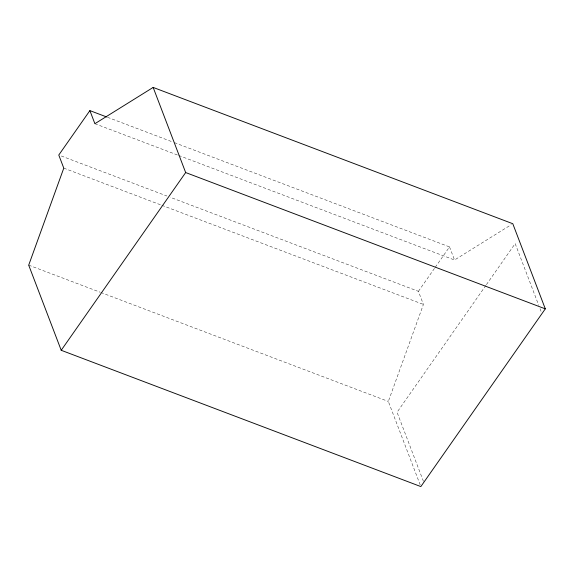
<?xml version="1.0" encoding="UTF-8"?>
<svg xmlns="http://www.w3.org/2000/svg" width="574" height="574" viewBox="0 0 574 574"><rect width="100%" height="100%" fill="white"/><g stroke="black" fill="none" stroke-linecap="round" stroke-linejoin="round"><path stroke-width="0.43" stroke-dasharray="2.87 2.15" d="M420.204 484.908L388.333 401.448L423.411 304.435L418.41 291.334L170.27 197.291M418.41 291.334L434.733 268.029M435.243 267.297L449.521 246.906L173.721 142.381M485.898 285.393L397.057 412.268L423.813 482.339M486.415 284.661L515.172 243.591L538.742 305.325M178.722 155.475L454.529 260.008L511.276 224.664M107.496 117.275L172.882 142.058M94.889 123.704L177.883 155.159M61.289 155.992L166.919 196.021M63.779 168.139L161.021 204.99M161.861 205.313L423.411 304.435M28.7 265.145L99.955 292.152M100.794 292.467L388.333 401.448M540.019 308.661L541.289 311.998M449.521 246.906L454.529 260.008"/><path stroke-width="0.86" d="M89.888 110.61L58.778 155.037L63.779 168.139L28.7 265.145L61.21 350.284L420.842 486.58L545.3 308.855L512.79 223.717L153.158 87.42L94.889 123.704L89.888 110.61L106.656 116.96M61.21 350.284L185.667 172.552L153.158 87.42M185.667 172.552L545.3 308.855"/></g></svg>
